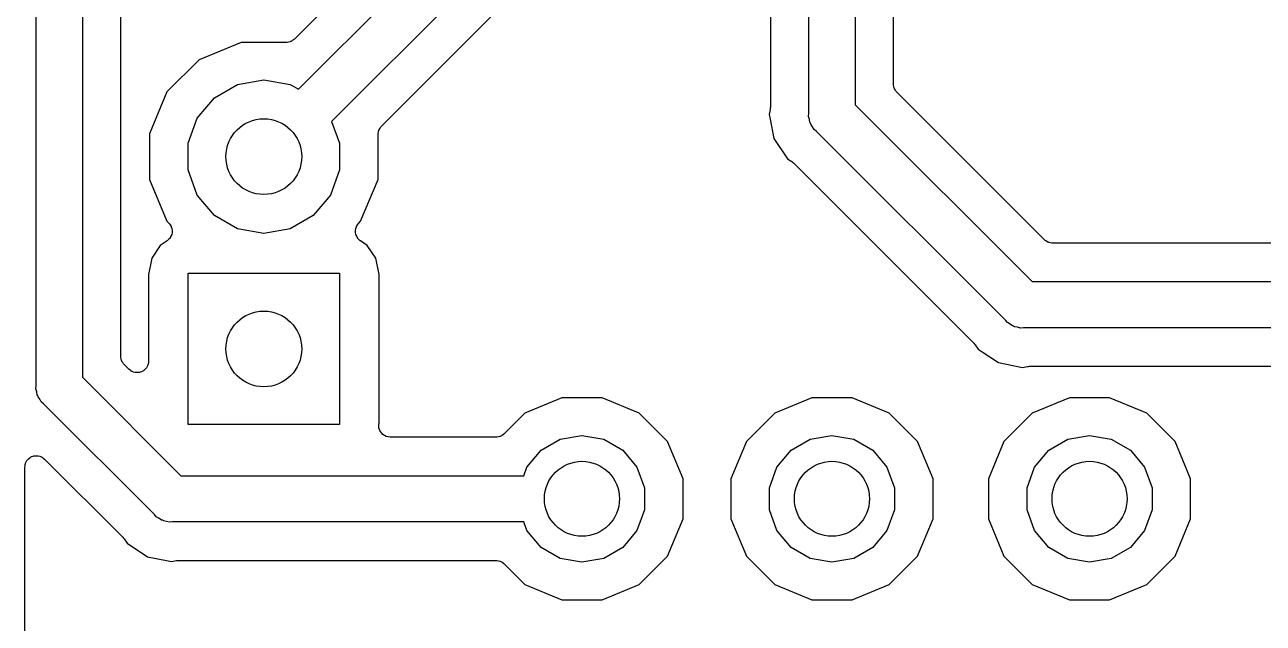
# Model space of a CAD drawing. Extents: x 24 to 196, y -189 to -31.
# Drawn here: x 63.31 to 79.66, y -53.79 to -45.88 of the extents above; entities that cross this region are included whole.
import ezdxf

# ---------------------------------------------------------------- set-up
doc = ezdxf.new("R2010")
doc.units = 0
doc.header["$MEASUREMENT"] = 0
doc.layers.add('BLACK', color=7, linetype='CONTINUOUS')

msp = doc.modelspace()

# ---------------------------------------------------------------- linework, layer by layer
at = {"layer": 'BLACK', "linetype": 'CONTINUOUS'}
for p, q in [((63.4602, -50.6517), (63.4602, -40.0783)), ((64.0698, -40.1913), (64.0698, -50.5387)), ((64.5778, -50.2652), (64.5778, -40.4648)), ((73.6602, -47.0531), (73.6602, -42.7622)), ((74.2698, -42.7622), (74.2698, -46.9401)), ((73.1522, -43.1212), (73.1522, -46.9713)), ((74.7778, -46.6666), (74.7778, -43.1212)), ((66.9238, -46.7352), (68.8102, -44.8487)), ((69.3211, -45.1999), (67.3602, -47.1608)), ((67.3944, -45.5461), (66.8682, -46.0724)), ((68.0176, -47.2218), (69.6225, -45.617)), ((66.8411, -46.0913), (66.8248, -46.1027)), ((66.8584, -46.0813), (66.8411, -46.0913)), ((66.8627, -46.0762), (66.8584, -46.0813)), ((66.8682, -46.0724), (66.8627, -46.0762)), ((66.165, -46.117), (65.6108, -46.3466)), ((66.7604, -46.117), (66.165, -46.117)), ((66.767, -46.1158), (66.7604, -46.117)), ((66.7737, -46.1164), (66.767, -46.1158)), ((66.7929, -46.1113), (66.7737, -46.1164)), ((66.8125, -46.1078), (66.7929, -46.1113)), ((66.8183, -46.1045), (66.8125, -46.1078)), ((66.8248, -46.1027), (66.8183, -46.1045)), ((65.6108, -46.3466), (65.1866, -46.7708)), ((65.8123, -46.8471), (66.1177, -46.6708)), ((66.1177, -46.6708), (66.465, -46.6096)), ((66.465, -46.6096), (66.8123, -46.6708)), ((66.8123, -46.6708), (66.9238, -46.7352)), ((74.779, -46.6732), (74.7778, -46.6666)), ((74.7784, -46.6799), (74.779, -46.6732)), ((74.7835, -46.6991), (74.7784, -46.6799)), ((74.787, -46.7187), (74.7835, -46.6991)), ((74.7903, -46.7245), (74.787, -46.7187)), ((74.7921, -46.731), (74.7903, -46.7245)), ((74.8035, -46.7473), (74.7921, -46.731)), ((74.8135, -46.7646), (74.8035, -46.7473)), ((65.1866, -46.7708), (64.957, -47.325)), ((65.5856, -47.1173), (65.8123, -46.8471)), ((74.8186, -46.7689), (74.8135, -46.7646)), ((74.8224, -46.7744), (74.8186, -46.7689)), ((76.7714, -48.7234), (74.8224, -46.7744)), ((73.1493, -47.0011), (73.1363, -47.0664)), ((73.1363, -47.0664), (73.1493, -47.1317)), ((73.1496, -46.9861), (73.1493, -47.0011)), ((73.1522, -46.9713), (73.1496, -46.9861)), ((73.6567, -47.0934), (73.6602, -47.0531)), ((74.2698, -46.9401), (76.6057, -49.276)), ((65.465, -47.4487), (65.5856, -47.1173)), ((67.3602, -47.1608), (67.465, -47.4487)), ((67.9987, -47.2489), (68.0087, -47.2316)), ((68.0087, -47.2316), (68.0138, -47.2273)), ((68.0138, -47.2273), (68.0176, -47.2218)), ((73.1493, -47.1317), (73.1493, -47.1317)), ((73.1493, -47.1317), (73.1994, -47.3835)), ((73.6671, -47.1324), (73.6567, -47.0934)), ((73.6742, -47.1723), (73.6671, -47.1324)), ((73.681, -47.184), (73.6742, -47.1723)), ((73.6845, -47.1972), (73.681, -47.184)), ((73.7077, -47.2303), (73.6845, -47.1972)), ((73.7279, -47.2653), (73.7077, -47.2303)), ((64.957, -47.325), (64.957, -47.925)), ((67.973, -47.3296), (67.9742, -47.323)), ((67.973, -47.925), (67.973, -47.3296)), ((67.9736, -47.3163), (67.9787, -47.2971)), ((67.9742, -47.323), (67.9736, -47.3163)), ((67.9787, -47.2971), (67.9822, -47.2775)), ((67.9822, -47.2775), (67.9855, -47.2717)), ((67.9855, -47.2717), (67.9873, -47.2652)), ((67.9873, -47.2652), (67.9987, -47.2489)), ((73.1994, -47.3835), (73.379, -47.6524)), ((73.7589, -47.2913), (73.7279, -47.2653)), ((76.2545, -49.7869), (73.7589, -47.2913)), ((65.465, -47.8013), (65.465, -47.4487)), ((67.465, -47.4487), (67.465, -47.8013)), ((73.379, -47.6524), (73.4344, -47.6894)), ((73.4344, -47.6894), (73.4452, -47.6998)), ((73.4452, -47.6998), (73.4575, -47.7084)), ((73.4575, -47.7084), (75.8374, -50.0883)), ((65.5856, -48.1327), (65.465, -47.8013)), ((67.465, -47.8013), (67.3444, -48.1327)), ((64.957, -47.925), (65.1866, -48.4792)), ((67.7434, -48.4792), (67.973, -47.925)), ((65.8123, -48.4029), (65.5856, -48.1327)), ((67.3444, -48.1327), (67.1177, -48.4029)), ((65.1866, -48.4792), (65.2116, -48.5043)), ((65.2116, -48.5043), (65.2126, -48.5057)), ((65.2126, -48.5057), (65.214, -48.5067)), ((65.214, -48.5067), (65.2278, -48.5273)), ((65.2278, -48.5273), (65.242, -48.5476)), ((65.242, -48.5476), (65.2424, -48.5493)), ((65.2424, -48.5493), (65.2434, -48.5507)), ((65.2434, -48.5507), (65.2493, -48.5748)), ((66.1177, -48.5792), (65.8123, -48.4029)), ((67.1177, -48.4029), (66.8123, -48.5792)), ((67.6807, -48.5748), (67.6866, -48.5507)), ((67.6866, -48.5507), (67.6876, -48.5493)), ((67.6876, -48.5493), (67.688, -48.5476)), ((67.688, -48.5476), (67.7022, -48.5273)), ((67.7022, -48.5273), (67.716, -48.5067)), ((67.716, -48.5067), (67.7174, -48.5057)), ((67.7174, -48.5057), (67.7184, -48.5043)), ((67.7184, -48.5043), (67.7434, -48.4792)), ((65.2268, -48.7022), (65.2089, -48.7193)), ((65.2275, -48.7006), (65.2268, -48.7022)), ((65.2287, -48.6995), (65.2275, -48.7006)), ((65.2392, -48.6769), (65.2287, -48.6995)), ((65.2502, -48.6547), (65.2392, -48.6769)), ((65.2493, -48.5748), (65.2557, -48.5988)), ((65.2504, -48.653), (65.2502, -48.6547)), ((65.2511, -48.6515), (65.2504, -48.653)), ((65.2533, -48.6267), (65.2511, -48.6515)), ((65.256, -48.6021), (65.2533, -48.6267)), ((65.2557, -48.5988), (65.2556, -48.6004)), ((65.2556, -48.6004), (65.256, -48.6021)), ((66.465, -48.6404), (66.1177, -48.5792)), ((66.8123, -48.5792), (66.465, -48.6404)), ((67.674, -48.6021), (67.6744, -48.6004)), ((67.6768, -48.6268), (67.674, -48.6021)), ((67.6743, -48.5988), (67.6807, -48.5748)), ((67.6744, -48.6004), (67.6743, -48.5988)), ((67.6789, -48.6515), (67.6768, -48.6268)), ((67.6796, -48.653), (67.6789, -48.6515)), ((67.6798, -48.6547), (67.6796, -48.653)), ((67.6908, -48.677), (67.6798, -48.6547)), ((67.7013, -48.6995), (67.6908, -48.677)), ((67.7025, -48.7006), (67.7013, -48.6995)), ((67.7032, -48.7022), (67.7025, -48.7006)), ((67.7211, -48.7193), (67.7032, -48.7022)), ((65.0988, -48.7988), (64.9865, -48.9668)), ((65.1885, -48.7388), (65.0988, -48.7988)), ((65.1898, -48.7376), (65.1885, -48.7388)), ((65.1913, -48.7369), (65.1898, -48.7376)), ((65.2089, -48.7193), (65.1913, -48.7369)), ((67.7387, -48.7369), (67.7211, -48.7193)), ((67.7402, -48.7376), (67.7387, -48.7369)), ((67.7415, -48.7388), (67.7402, -48.7376)), ((67.8312, -48.7988), (67.7415, -48.7388)), ((67.9435, -48.9668), (67.8312, -48.7988)), ((76.7769, -48.7272), (76.7714, -48.7234)), ((76.7812, -48.7323), (76.7769, -48.7272)), ((76.7985, -48.7423), (76.7812, -48.7323)), ((76.8148, -48.7537), (76.7985, -48.7423)), ((76.8213, -48.7555), (76.8148, -48.7537)), ((76.8271, -48.7588), (76.8213, -48.7555)), ((76.8467, -48.7623), (76.8271, -48.7588)), ((76.8659, -48.7674), (76.8467, -48.7623)), ((76.8726, -48.7668), (76.8659, -48.7674)), ((76.8792, -48.768), (76.8726, -48.7668)), ((80.7425, -48.768), (76.8792, -48.768)), ((64.9865, -48.9668), (64.9441, -49.18)), ((67.9859, -49.18), (67.9435, -48.9668)), ((64.9441, -49.18), (64.9441, -50.3267)), ((65.465, -51.165), (65.465, -49.165)), ((65.465, -49.165), (67.465, -49.165)), ((67.465, -49.165), (67.465, -51.165)), ((67.9859, -51.15), (67.9859, -49.18)), ((76.6057, -49.276), (80.5541, -49.276)), ((76.2805, -49.8179), (76.2545, -49.7869)), ((76.3155, -49.8381), (76.2805, -49.8179)), ((76.3486, -49.8613), (76.3155, -49.8381)), ((76.3618, -49.8648), (76.3486, -49.8613)), ((76.3735, -49.8716), (76.3618, -49.8648)), ((76.4134, -49.8787), (76.3735, -49.8716)), ((76.4524, -49.8891), (76.4134, -49.8787)), ((76.4927, -49.8856), (76.4524, -49.8891)), ((80.5541, -49.8856), (76.4927, -49.8856)), ((75.8374, -50.0883), (75.846, -50.1006)), ((75.846, -50.1006), (75.8564, -50.1114)), ((75.8564, -50.1114), (75.8934, -50.1668)), ((75.8934, -50.1668), (75.9488, -50.2038)), ((64.579, -50.2718), (64.5778, -50.2652)), ((64.5784, -50.2785), (64.579, -50.2718)), ((64.5835, -50.2977), (64.5784, -50.2785)), ((64.587, -50.3173), (64.5835, -50.2977)), ((64.5903, -50.3231), (64.587, -50.3173)), ((64.5921, -50.3296), (64.5903, -50.3231)), ((64.6035, -50.3459), (64.5921, -50.3296)), ((64.6135, -50.3632), (64.6035, -50.3459)), ((64.9406, -50.3463), (64.9389, -50.3661)), ((64.9441, -50.3267), (64.9406, -50.3463)), ((75.9488, -50.2038), (75.9488, -50.2038)), ((75.9488, -50.2038), (76.1623, -50.3464)), ((76.1623, -50.3464), (76.4794, -50.4095)), ((64.6186, -50.3675), (64.6135, -50.3632)), ((64.6224, -50.373), (64.6186, -50.3675)), ((64.6839, -50.4344), (64.6224, -50.373)), ((64.7002, -50.4458), (64.6839, -50.4344)), ((64.7155, -50.4586), (64.7002, -50.4458)), ((64.7218, -50.4609), (64.7155, -50.4586)), ((64.7273, -50.4648), (64.7218, -50.4609)), ((64.7465, -50.4699), (64.7273, -50.4648)), ((64.7652, -50.4767), (64.7465, -50.4699)), ((64.7719, -50.4767), (64.7652, -50.4767)), ((64.7784, -50.4785), (64.7719, -50.4767)), ((64.7982, -50.4767), (64.7784, -50.4785)), ((64.8181, -50.4767), (64.7982, -50.4767)), ((64.8244, -50.4745), (64.8181, -50.4767)), ((64.8311, -50.4739), (64.8244, -50.4745)), ((64.8492, -50.4655), (64.8311, -50.4739)), ((64.8679, -50.4586), (64.8492, -50.4655)), ((64.873, -50.4543), (64.8679, -50.4586)), ((64.8791, -50.4515), (64.873, -50.4543)), ((64.8932, -50.4374), (64.8791, -50.4515)), ((64.9084, -50.4246), (64.8932, -50.4374)), ((64.9118, -50.4188), (64.9084, -50.4246)), ((64.9165, -50.4141), (64.9118, -50.4188)), ((64.9249, -50.396), (64.9165, -50.4141)), ((64.9349, -50.3788), (64.9249, -50.396)), ((64.936, -50.3722), (64.9349, -50.3788)), ((64.9389, -50.3661), (64.936, -50.3722)), ((76.4794, -50.4095), (76.5447, -50.3965)), ((76.5447, -50.3965), (76.5597, -50.3962)), ((76.5597, -50.3962), (76.5745, -50.3936)), ((76.5745, -50.3936), (80.7425, -50.3936)), ((63.4567, -50.692), (63.4602, -50.6517)), ((64.0698, -50.5387), (65.3713, -51.8402)), ((63.4671, -50.731), (63.4567, -50.692)), ((63.4742, -50.7709), (63.4671, -50.731)), ((63.481, -50.7826), (63.4742, -50.7709)), ((63.4845, -50.7958), (63.481, -50.7826)), ((63.5077, -50.8289), (63.4845, -50.7958)), ((63.5279, -50.8639), (63.5077, -50.8289)), ((70.3997, -50.8115), (69.9096, -51.0145)), ((70.9303, -50.8115), (70.3997, -50.8115)), ((71.4204, -51.0145), (70.9303, -50.8115)), ((73.6997, -50.8115), (73.2096, -51.0145)), ((74.2302, -50.8115), (73.6997, -50.8115)), ((74.7204, -51.0145), (74.2302, -50.8115)), ((77.0998, -50.8115), (76.6096, -51.0145)), ((77.6302, -50.8115), (77.0998, -50.8115)), ((78.1204, -51.0145), (77.6302, -50.8115)), ((63.5589, -50.8899), (63.5279, -50.8639)), ((65.0201, -52.3511), (63.5589, -50.8899)), ((67.465, -51.165), (65.465, -51.165)), ((67.9853, -51.1533), (67.9859, -51.1517)), ((67.9853, -51.1782), (67.9853, -51.1533)), ((67.9859, -51.1501), (67.9859, -51.15)), ((67.9859, -51.1517), (67.9859, -51.1501)), ((69.9096, -51.0145), (69.6366, -51.2876)), ((71.7955, -51.3896), (71.4204, -51.0145)), ((73.2096, -51.0145), (72.8345, -51.3896)), ((75.0955, -51.3896), (74.7204, -51.0145)), ((76.6096, -51.0145), (76.2345, -51.3896)), ((78.4955, -51.3896), (78.1204, -51.0145)), ((67.9848, -51.203), (67.9853, -51.1782)), ((67.9853, -51.2046), (67.9848, -51.203)), ((67.9853, -51.2063), (67.9853, -51.2046)), ((67.9938, -51.2296), (67.9853, -51.2063)), ((68.0018, -51.2531), (67.9938, -51.2296)), ((68.0028, -51.2544), (68.0018, -51.2531)), ((68.0034, -51.256), (68.0028, -51.2544)), ((68.0194, -51.275), (68.0034, -51.256)), ((68.0349, -51.2944), (68.0194, -51.275)), ((68.0363, -51.2953), (68.0349, -51.2944)), ((68.0374, -51.2965), (68.0363, -51.2953)), ((68.0589, -51.309), (68.0374, -51.2965)), ((68.0802, -51.3218), (68.0589, -51.309)), ((68.0818, -51.3222), (68.0802, -51.3218)), ((68.0833, -51.323), (68.0818, -51.3222)), ((68.1077, -51.3273), (68.0833, -51.323)), ((68.1321, -51.3322), (68.1077, -51.3273)), ((68.1337, -51.3319), (68.1321, -51.3322)), ((68.1354, -51.3322), (68.1337, -51.3319)), ((69.5288, -51.3322), (68.1354, -51.3322)), ((69.5354, -51.331), (69.5288, -51.3322)), ((69.5421, -51.3316), (69.5354, -51.331)), ((69.5613, -51.3265), (69.5421, -51.3316)), ((69.5809, -51.323), (69.5613, -51.3265)), ((69.5867, -51.3197), (69.5809, -51.323)), ((69.5932, -51.3179), (69.5867, -51.3197)), ((69.6095, -51.3065), (69.5932, -51.3179)), ((69.6268, -51.2965), (69.6095, -51.3065)), ((69.6311, -51.2914), (69.6268, -51.2965)), ((69.6366, -51.2876), (69.6311, -51.2914)), ((70.3783, -51.3573), (70.665, -51.3068)), ((70.665, -51.3068), (70.9517, -51.3573)), ((73.6783, -51.3573), (73.965, -51.3068)), ((73.965, -51.3068), (74.2517, -51.3573)), ((77.0783, -51.3573), (77.365, -51.3068)), ((77.365, -51.3068), (77.6517, -51.3573)), ((70.1262, -51.5029), (70.3783, -51.3573)), ((70.9517, -51.3573), (71.2038, -51.5029)), ((71.9985, -51.8797), (71.7955, -51.3896)), ((72.8345, -51.3896), (72.6315, -51.8797)), ((73.4262, -51.5029), (73.6783, -51.3573)), ((74.2517, -51.3573), (74.5038, -51.5029)), ((75.2985, -51.8797), (75.0955, -51.3896)), ((76.2345, -51.3896), (76.0315, -51.8797)), ((76.8262, -51.5029), (77.0783, -51.3573)), ((77.6517, -51.3573), (77.9038, -51.5029)), ((78.6985, -51.8797), (78.4955, -51.3896)), ((63.3187, -51.6748), (63.3286, -51.6575)), ((63.3286, -51.6575), (63.3371, -51.6395)), ((63.3371, -51.6395), (63.3418, -51.6347)), ((63.3418, -51.6347), (63.3452, -51.6289)), ((63.3452, -51.6289), (63.3604, -51.6161)), ((63.3604, -51.6161), (63.3745, -51.6021)), ((63.3745, -51.6021), (63.3806, -51.5992)), ((63.3806, -51.5992), (63.3857, -51.5949)), ((63.3857, -51.5949), (63.4044, -51.5881)), ((63.4044, -51.5881), (63.4225, -51.5797)), ((63.4225, -51.5797), (63.4291, -51.5791)), ((63.4291, -51.5791), (63.4354, -51.5768)), ((63.4354, -51.5768), (63.4554, -51.5768)), ((63.4554, -51.5768), (63.4752, -51.5751)), ((63.4752, -51.5751), (63.4817, -51.5768)), ((63.4817, -51.5768), (63.4884, -51.5768)), ((63.4884, -51.5768), (63.5071, -51.5836)), ((63.5071, -51.5836), (63.5263, -51.5888)), ((63.5263, -51.5888), (63.5318, -51.5926)), ((63.5318, -51.5926), (63.5381, -51.5949)), ((63.5381, -51.5949), (63.5534, -51.6077)), ((63.5534, -51.6077), (63.5697, -51.6191)), ((63.5697, -51.6191), (64.603, -52.6525)), ((69.9391, -51.7259), (70.1262, -51.5029)), ((71.2038, -51.5029), (71.3909, -51.7259)), ((73.2391, -51.7259), (73.4262, -51.5029)), ((74.5038, -51.5029), (74.6909, -51.7259)), ((76.6391, -51.7259), (76.8262, -51.5029)), ((77.9038, -51.5029), (78.0909, -51.7259)), ((63.3095, -51.7269), (63.313, -51.7073)), ((63.3095, -119.277), (63.3095, -51.7269)), ((63.313, -51.7073), (63.3147, -51.6875)), ((63.3147, -51.6875), (63.3175, -51.6814)), ((63.3175, -51.6814), (63.3187, -51.6748)), ((69.8975, -51.8402), (69.9391, -51.7259)), ((71.3909, -51.7259), (71.4905, -51.9994)), ((73.1395, -51.9994), (73.2391, -51.7259)), ((74.6909, -51.7259), (74.7905, -51.9994)), ((76.5395, -51.9994), (76.6391, -51.7259)), ((78.0909, -51.7259), (78.1905, -51.9994)), ((65.3713, -51.8402), (69.8975, -51.8402)), ((71.9985, -52.4102), (71.9985, -51.8797)), ((72.6315, -51.8797), (72.6315, -52.4102)), ((75.2985, -52.4102), (75.2985, -51.8797)), ((76.0315, -51.8797), (76.0315, -52.4102)), ((78.6985, -52.4102), (78.6985, -51.8797)), ((71.4905, -51.9994), (71.4905, -52.2906)), ((73.1395, -52.2906), (73.1395, -51.9994)), ((74.7905, -51.9994), (74.7905, -52.2906)), ((76.5395, -52.2906), (76.5395, -51.9994)), ((78.1905, -51.9994), (78.1905, -52.2906)), ((71.4905, -52.2906), (71.3909, -52.5641)), ((73.2391, -52.5641), (73.1395, -52.2906)), ((74.7905, -52.2906), (74.6909, -52.5641)), ((76.6391, -52.5641), (76.5395, -52.2906)), ((78.1905, -52.2906), (78.0909, -52.5641)), ((65.0461, -52.3821), (65.0201, -52.3511)), ((65.0811, -52.4023), (65.0461, -52.3821)), ((65.1142, -52.4255), (65.0811, -52.4023)), ((65.1274, -52.429), (65.1142, -52.4255)), ((65.1391, -52.4358), (65.1274, -52.429)), ((65.179, -52.4429), (65.1391, -52.4358)), ((65.218, -52.4533), (65.179, -52.4429)), ((65.2583, -52.4498), (65.218, -52.4533)), ((69.8975, -52.4498), (65.2583, -52.4498)), ((69.9391, -52.5641), (69.8975, -52.4498)), ((71.7955, -52.9004), (71.9985, -52.4102)), ((72.6315, -52.4102), (72.8345, -52.9004)), ((75.0955, -52.9004), (75.2985, -52.4102)), ((76.0315, -52.4102), (76.2345, -52.9004)), ((78.4955, -52.9004), (78.6985, -52.4102)), ((70.1262, -52.7871), (69.9391, -52.5641)), ((71.3909, -52.5641), (71.2038, -52.7871)), ((73.4262, -52.7871), (73.2391, -52.5641)), ((74.6909, -52.5641), (74.5038, -52.7871)), ((76.8262, -52.7871), (76.6391, -52.5641)), ((78.0909, -52.5641), (77.9038, -52.7871)), ((64.603, -52.6525), (64.6116, -52.6648)), ((64.6116, -52.6648), (64.622, -52.6756)), ((64.622, -52.6756), (64.659, -52.731)), ((64.659, -52.731), (64.9279, -52.9106)), ((70.3783, -52.9327), (70.1262, -52.7871)), ((71.2038, -52.7871), (70.9517, -52.9327)), ((73.6783, -52.9327), (73.4262, -52.7871)), ((74.5038, -52.7871), (74.2517, -52.9327)), ((77.0783, -52.9327), (76.8262, -52.7871)), ((77.9038, -52.7871), (77.6517, -52.9327)), ((64.9279, -52.9106), (65.1797, -52.9607)), ((65.1797, -52.9607), (65.1797, -52.9607)), ((65.1797, -52.9607), (65.245, -52.9737)), ((65.245, -52.9737), (65.3103, -52.9607)), ((65.3103, -52.9607), (65.3253, -52.9604)), ((65.3253, -52.9604), (65.3401, -52.9578)), ((65.3401, -52.9578), (69.5288, -52.9578)), ((69.5288, -52.9578), (69.5354, -52.959)), ((69.5354, -52.959), (69.5421, -52.9584)), ((69.5421, -52.9584), (69.5613, -52.9635)), ((69.5613, -52.9635), (69.5809, -52.967)), ((69.5809, -52.967), (69.5867, -52.9703)), ((70.665, -52.9832), (70.3783, -52.9327)), ((70.9517, -52.9327), (70.665, -52.9832)), ((71.4204, -53.2755), (71.7955, -52.9004)), ((72.8345, -52.9004), (73.2096, -53.2755)), ((73.965, -52.9832), (73.6783, -52.9327)), ((74.2517, -52.9327), (73.965, -52.9832)), ((74.7204, -53.2755), (75.0955, -52.9004)), ((76.2345, -52.9004), (76.6096, -53.2755)), ((77.365, -52.9832), (77.0783, -52.9327)), ((77.6517, -52.9327), (77.365, -52.9832)), ((78.1204, -53.2755), (78.4955, -52.9004)), ((69.5867, -52.9703), (69.5932, -52.9721)), ((69.5932, -52.9721), (69.6095, -52.9835)), ((69.6095, -52.9835), (69.6268, -52.9935)), ((69.6268, -52.9935), (69.6311, -52.9986)), ((69.6311, -52.9986), (69.6366, -53.0024)), ((69.6366, -53.0024), (69.9096, -53.2755)), ((69.9096, -53.2755), (70.3997, -53.4785)), ((70.9303, -53.4785), (71.4204, -53.2755)), ((73.2096, -53.2755), (73.6997, -53.4785)), ((74.2302, -53.4785), (74.7204, -53.2755)), ((76.6096, -53.2755), (77.0998, -53.4785)), ((77.6302, -53.4785), (78.1204, -53.2755)), ((70.3997, -53.4785), (70.9303, -53.4785)), ((73.6997, -53.4785), (74.2302, -53.4785)), ((77.0998, -53.4785), (77.6302, -53.4785))]:
    msp.add_line(p, q, dxfattribs=at)
at = {"layer": 'BLACK'}
for centre, radius in [((66.465, -47.625), 0.5004), ((66.465, -50.165), 0.5004), ((70.665, -52.145), 0.4953), ((73.965, -52.145), 0.4953), ((77.365, -52.145), 0.4953)]:
    msp.add_circle(centre, radius, dxfattribs=at)

doc.saveas('drawing.dxf')
